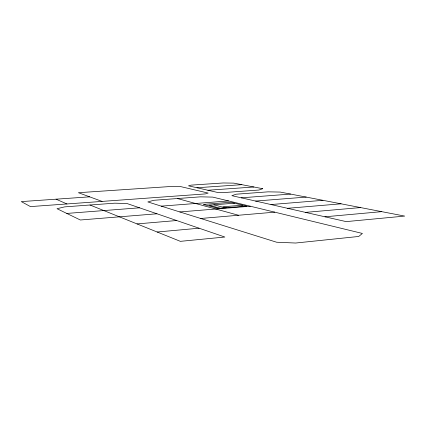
<?xml version="1.0" encoding="UTF-8"?>
<svg xmlns="http://www.w3.org/2000/svg" width="426" height="426" viewBox="0 0 426 426"><rect width="100%" height="100%" fill="white"/><g stroke="black" fill="none" stroke-linecap="round" stroke-linejoin="round"><path stroke-width="0.64" d="M89.992 205.002L157.162 232.01L199.075 228.208M324.947 216.797L381.712 211.653L404.7 216.083L346.189 221.616L231.872 195.678L236.254 194.192L268.071 191.844L280.207 192.073L381.712 211.653M305.463 212.377L360.577 207.574M137.039 223.916L176.652 220.53M200.726 218.479L274.754 212.153M287.523 208.303L341.061 203.809M242.628 205.194L222.979 206.77L226.616 207.723M156.965 213.783L80.338 219.997L57.025 208.713L64.619 206.876L114.679 203.181L126.937 203.5L224.853 237.032L180.379 241.34L157.162 232.01M179.815 211.94L250.318 206.221M270.941 204.544L322.983 200.326M255.579 201.061L306.203 197.089M234.481 203.197L208.974 205.204L220.279 208.234M66.775 213.431L139.536 207.808M161.268 206.141L276.634 242.229L295.596 243.033L358.729 236.462L362.398 233.443L212.766 197.105L200.545 196.833L153.754 200.289L147.854 201.94L161.268 206.141L228.565 200.939M241.308 197.818L290.569 194.075M89.646 196.839L21.3 201.61L30.459 206.599L205.332 193.921L208.138 193.058L179.879 186.423L173.51 186.311L78.411 192.706L102.08 201.407M207.877 190.241L253.869 186.998M196.956 187.76L241.814 184.671M213.852 204.821L225.279 207.829M177.44 198.537L238.491 215.252M56.062 199.182L66.914 203.958M262.72 188.702L258.944 190.033L224.401 192.536L217.351 192.398L188.505 185.837L191.173 185.124L223.219 182.967L233.815 183.127L262.72 188.702M246.42 206.12L218.064 208.415L203.277 204.416L230.722 202.275L246.42 206.12"/></g></svg>
